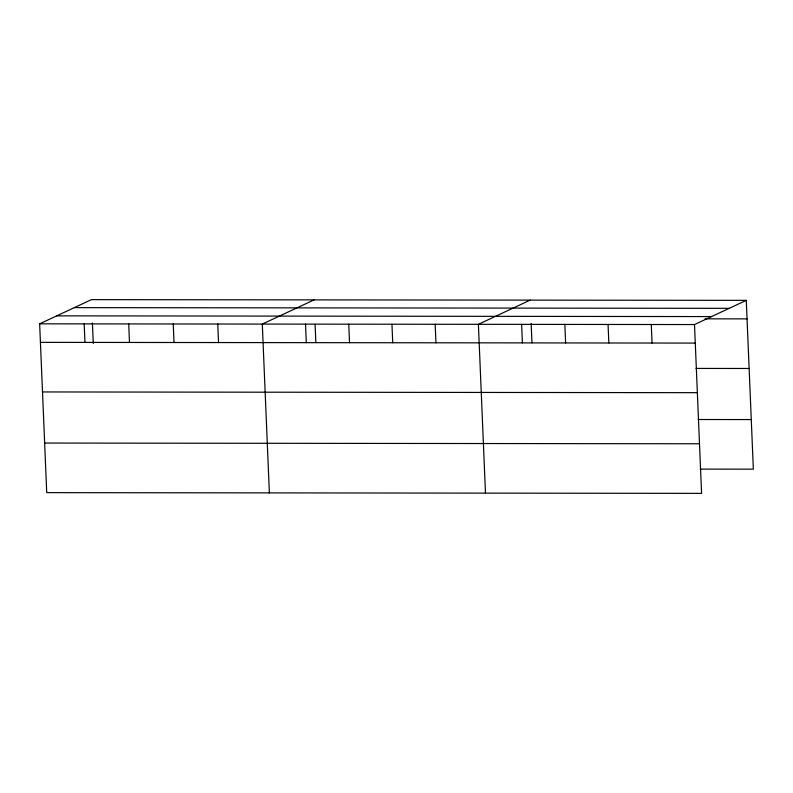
<?xml version="1.0" encoding="UTF-8"?>
<svg xmlns="http://www.w3.org/2000/svg" width="793" height="793" viewBox="0 0 793 793"><rect width="100%" height="100%" fill="white"/><g stroke="black" fill="none" stroke-linecap="round" stroke-linejoin="round"><path stroke-width="1.19" d="M746.272 300.359L694.499 324.555L701.577 493.365L46.728 492.641L39.65 323.831L91.423 299.635L746.272 300.359L753.35 469.169L700.249 469.109M314.078 299.883L262.295 324.079L269.372 492.889M530.17 300.121L478.397 324.317L485.475 493.127M74.344 307.625L729.193 308.338M56.739 315.852L711.589 316.576M705.066 318.836L747.056 318.875M39.65 323.831L694.499 324.555M40.423 342.358L695.273 343.082M696.026 368.418L749.127 368.477M42.505 391.95L697.354 392.674M698.177 419.517L751.268 419.566M44.646 443.049L699.495 443.773M651.281 324.506L652.054 343.032M608.062 324.466L608.836 342.982M564.844 324.416L565.617 342.933M531.151 323.475L531.964 342.834M521.616 324.367L522.399 342.883M435.179 324.268L435.952 342.794M391.96 324.218L392.733 342.745M348.742 324.178L349.515 342.695M315.108 324.446L315.862 342.596M305.523 324.129L306.296 342.645M217.768 324.03L218.541 342.556M173.241 323.98L174.014 342.507M128.714 323.931L129.487 342.457M92.404 322.989L93.267 343.557M84.177 323.881L84.96 342.407"/></g></svg>
